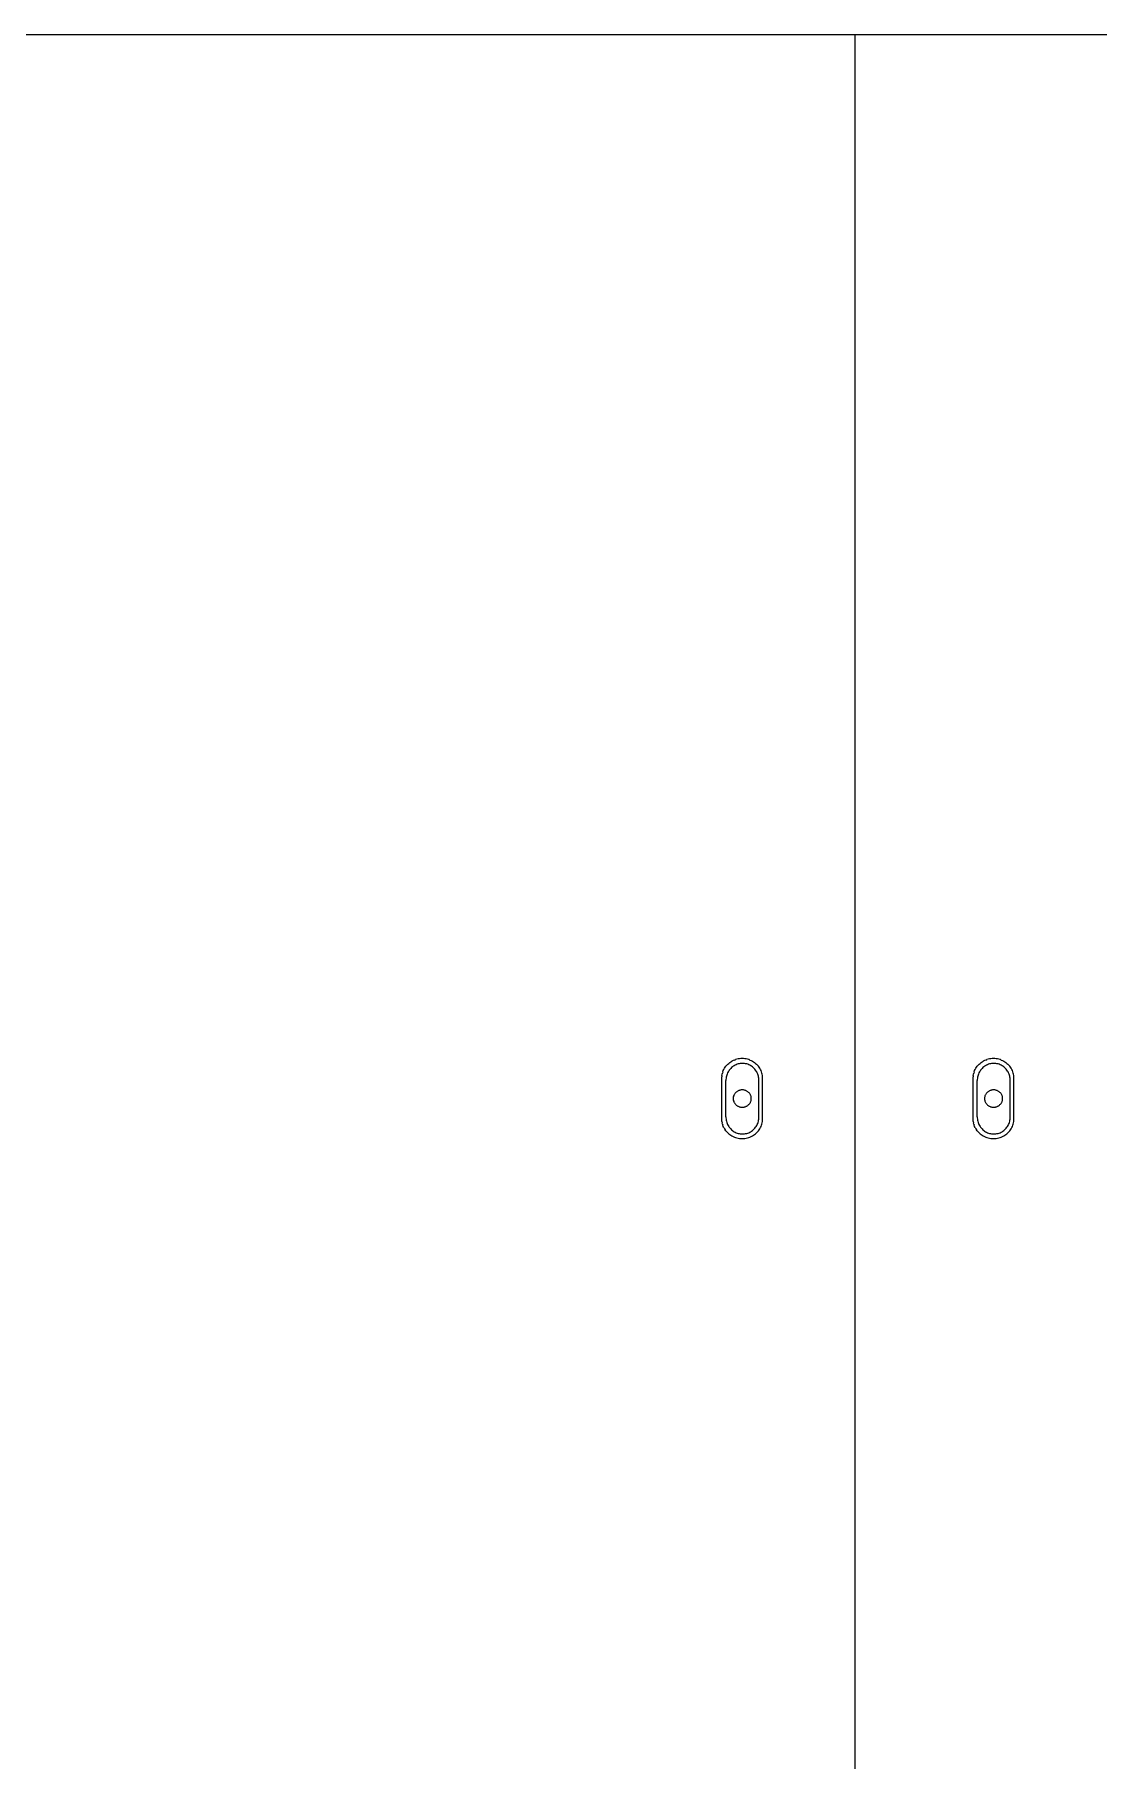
# Model space of a CAD drawing. Header units: metres. Extents: x 2754 to 3501, y 1112 to 1514.
# Drawn here: x 3341.704 to 3342.831, y 1426.606 to 1428.435 of the extents above; entities that cross this region are included whole.
import ezdxf

# ---------------------------------------------------------------- set-up
doc = ezdxf.new("R2010")
doc.units = ezdxf.units.M
doc.layers.add('AR-WALL', color=7, linetype='Continuous')

msp = doc.modelspace()

# ---------------------------------------------------------------- linework, layer by layer
at = {"layer": 'AR-WALL', "lineweight": 13}
msp.add_line((3337.7456, 1428.43454), (3363.20253, 1428.43454), dxfattribs=at)
at = {"layer": 'AR-WALL', "lineweight": 25}
for p, q in [((3342.57339, 1425.08174), (3342.57339, 1428.43454)), ((3342.43669, 1427.34138), (3342.43759, 1427.34242)), ((3342.43856, 1427.3434), (3342.43759, 1427.34242)), ((3342.43856, 1427.3434), (3342.43959, 1427.34432)), ((3342.43959, 1427.34432), (3342.44068, 1427.34518)), ((3342.44068, 1427.34518), (3342.44183, 1427.34596)), ((3342.44183, 1427.34596), (3342.44303, 1427.34667)), ((3342.44428, 1427.34731), (3342.44303, 1427.34667)), ((3342.44557, 1427.34786), (3342.44428, 1427.34731)), ((3342.44537, 1427.34191), (3342.44439, 1427.34129)), ((3342.44638, 1427.34248), (3342.44537, 1427.34191)), ((3342.44557, 1427.34786), (3342.44689, 1427.34834)), ((3342.44742, 1427.34297), (3342.44638, 1427.34248)), ((3342.44825, 1427.34873), (3342.44689, 1427.34834)), ((3342.44849, 1427.34339), (3342.44742, 1427.34297)), ((3342.44963, 1427.34904), (3342.44825, 1427.34873)), ((3342.44959, 1427.34373), (3342.44849, 1427.34339)), ((3342.45071, 1427.344), (3342.44959, 1427.34373)), ((3342.45102, 1427.34926), (3342.44963, 1427.34904)), ((3342.45184, 1427.3442), (3342.45071, 1427.344)), ((3342.45243, 1427.34939), (3342.45102, 1427.34926)), ((3342.45298, 1427.34431), (3342.45184, 1427.3442)), ((3342.45384, 1427.34943), (3342.45243, 1427.34939)), ((3342.45412, 1427.34435), (3342.45298, 1427.34431)), ((3342.45526, 1427.34939), (3342.45384, 1427.34943)), ((3342.45527, 1427.34431), (3342.45412, 1427.34435)), ((3342.45667, 1427.34926), (3342.45526, 1427.34939)), ((3342.45641, 1427.3442), (3342.45527, 1427.34431)), ((3342.45754, 1427.344), (3342.45641, 1427.3442)), ((3342.45806, 1427.34904), (3342.45667, 1427.34926)), ((3342.45865, 1427.34373), (3342.45754, 1427.344)), ((3342.45944, 1427.34873), (3342.45806, 1427.34904)), ((3342.45975, 1427.34339), (3342.45865, 1427.34373)), ((3342.46079, 1427.34834), (3342.45944, 1427.34873)), ((3342.46082, 1427.34297), (3342.45975, 1427.34339)), ((3342.46212, 1427.34786), (3342.46079, 1427.34834)), ((3342.46187, 1427.34248), (3342.46082, 1427.34297)), ((3342.46288, 1427.34191), (3342.46187, 1427.34248)), ((3342.46212, 1427.34786), (3342.4634, 1427.34731)), ((3342.46385, 1427.34129), (3342.46288, 1427.34191)), ((3342.4634, 1427.34731), (3342.46465, 1427.34667)), ((3342.46465, 1427.34667), (3342.46585, 1427.34596)), ((3342.46585, 1427.34596), (3342.467, 1427.34518)), ((3342.467, 1427.34518), (3342.4681, 1427.34432)), ((3342.4681, 1427.34432), (3342.46913, 1427.3434)), ((3342.4701, 1427.34242), (3342.46913, 1427.3434)), ((3342.47099, 1427.34138), (3342.4701, 1427.34242)), ((3342.70297, 1427.34138), (3342.70387, 1427.34242)), ((3342.70483, 1427.3434), (3342.70387, 1427.34242)), ((3342.70483, 1427.3434), (3342.70587, 1427.34432)), ((3342.70587, 1427.34432), (3342.70696, 1427.34518)), ((3342.70696, 1427.34518), (3342.70811, 1427.34596)), ((3342.70811, 1427.34596), (3342.70931, 1427.34667)), ((3342.71056, 1427.34731), (3342.70931, 1427.34667)), ((3342.71185, 1427.34786), (3342.71056, 1427.34731)), ((3342.71164, 1427.34191), (3342.71067, 1427.34129)), ((3342.71265, 1427.34248), (3342.71164, 1427.34191)), ((3342.71185, 1427.34786), (3342.71317, 1427.34834)), ((3342.7137, 1427.34297), (3342.71265, 1427.34248)), ((3342.71452, 1427.34873), (3342.71317, 1427.34834)), ((3342.71477, 1427.34339), (3342.7137, 1427.34297)), ((3342.7159, 1427.34904), (3342.71452, 1427.34873)), ((3342.71586, 1427.34373), (3342.71477, 1427.34339)), ((3342.71698, 1427.344), (3342.71586, 1427.34373)), ((3342.7173, 1427.34926), (3342.7159, 1427.34904)), ((3342.71811, 1427.3442), (3342.71698, 1427.344)), ((3342.71871, 1427.34939), (3342.7173, 1427.34926)), ((3342.71925, 1427.34431), (3342.71811, 1427.3442)), ((3342.72012, 1427.34943), (3342.71871, 1427.34939)), ((3342.7204, 1427.34435), (3342.71925, 1427.34431)), ((3342.72153, 1427.34939), (3342.72012, 1427.34943)), ((3342.72154, 1427.34431), (3342.7204, 1427.34435)), ((3342.72294, 1427.34926), (3342.72153, 1427.34939)), ((3342.72268, 1427.3442), (3342.72154, 1427.34431)), ((3342.72381, 1427.344), (3342.72268, 1427.3442)), ((3342.72434, 1427.34904), (3342.72294, 1427.34926)), ((3342.72493, 1427.34373), (3342.72381, 1427.344)), ((3342.72571, 1427.34873), (3342.72434, 1427.34904)), ((3342.72603, 1427.34339), (3342.72493, 1427.34373)), ((3342.72707, 1427.34834), (3342.72571, 1427.34873)), ((3342.7271, 1427.34297), (3342.72603, 1427.34339)), ((3342.72839, 1427.34786), (3342.72707, 1427.34834)), ((3342.72814, 1427.34248), (3342.7271, 1427.34297)), ((3342.72915, 1427.34191), (3342.72814, 1427.34248)), ((3342.72839, 1427.34786), (3342.72968, 1427.34731)), ((3342.73012, 1427.34129), (3342.72915, 1427.34191)), ((3342.72968, 1427.34731), (3342.73093, 1427.34667)), ((3342.73093, 1427.34667), (3342.73213, 1427.34596)), ((3342.73213, 1427.34596), (3342.73328, 1427.34518)), ((3342.73328, 1427.34518), (3342.73437, 1427.34432)), ((3342.73437, 1427.34432), (3342.7354, 1427.3434)), ((3342.73637, 1427.34242), (3342.7354, 1427.3434)), ((3342.73727, 1427.34138), (3342.73637, 1427.34242)), ((3342.43223, 1427.32884), (3342.43227, 1427.33019)), ((3342.43223, 1427.28537), (3342.43223, 1427.32884)), ((3342.43241, 1427.33153), (3342.43227, 1427.33019)), ((3342.43241, 1427.33153), (3342.43264, 1427.33286)), ((3342.43264, 1427.33286), (3342.43296, 1427.33417)), ((3342.43337, 1427.33546), (3342.43296, 1427.33417)), ((3342.43337, 1427.33546), (3342.43387, 1427.33672)), ((3342.43387, 1427.33672), (3342.43446, 1427.33795)), ((3342.43446, 1427.33795), (3342.43512, 1427.33914)), ((3342.43512, 1427.33914), (3342.43587, 1427.34028)), ((3342.43587, 1427.34028), (3342.43669, 1427.34138)), ((3342.43665, 1427.32735), (3342.43661, 1427.32616)), ((3342.43661, 1427.28775), (3342.43661, 1427.32616)), ((3342.43676, 1427.32853), (3342.43665, 1427.32735)), ((3342.43695, 1427.32971), (3342.43676, 1427.32853)), ((3342.43721, 1427.33087), (3342.43695, 1427.32971)), ((3342.43754, 1427.33201), (3342.43721, 1427.33087)), ((3342.43794, 1427.33312), (3342.43754, 1427.33201)), ((3342.43842, 1427.33421), (3342.43794, 1427.33312)), ((3342.43896, 1427.33526), (3342.43842, 1427.33421)), ((3342.43956, 1427.33627), (3342.43896, 1427.33526)), ((3342.44023, 1427.33723), (3342.43956, 1427.33627)), ((3342.44096, 1427.33815), (3342.44023, 1427.33723)), ((3342.44174, 1427.33902), (3342.44096, 1427.33815)), ((3342.44258, 1427.33984), (3342.44174, 1427.33902)), ((3342.44346, 1427.34059), (3342.44258, 1427.33984)), ((3342.44439, 1427.34129), (3342.44346, 1427.34059)), ((3342.46478, 1427.34059), (3342.46385, 1427.34129)), ((3342.46567, 1427.33984), (3342.46478, 1427.34059)), ((3342.4665, 1427.33902), (3342.46567, 1427.33984)), ((3342.46729, 1427.33815), (3342.4665, 1427.33902)), ((3342.46801, 1427.33723), (3342.46729, 1427.33815)), ((3342.46868, 1427.33627), (3342.46801, 1427.33723)), ((3342.46929, 1427.33526), (3342.46868, 1427.33627)), ((3342.46983, 1427.33421), (3342.46929, 1427.33526)), ((3342.4703, 1427.33312), (3342.46983, 1427.33421)), ((3342.4707, 1427.33201), (3342.4703, 1427.33312)), ((3342.47103, 1427.33087), (3342.4707, 1427.33201)), ((3342.47182, 1427.34028), (3342.47099, 1427.34138)), ((3342.47129, 1427.32971), (3342.47103, 1427.33087)), ((3342.47148, 1427.32853), (3342.47129, 1427.32971)), ((3342.47159, 1427.32735), (3342.47148, 1427.32853)), ((3342.47163, 1427.32616), (3342.47159, 1427.32735)), ((3342.47163, 1427.28775), (3342.47163, 1427.32616)), ((3342.47256, 1427.33914), (3342.47182, 1427.34028)), ((3342.47323, 1427.33795), (3342.47256, 1427.33914)), ((3342.47382, 1427.33672), (3342.47323, 1427.33795)), ((3342.47431, 1427.33546), (3342.47382, 1427.33672)), ((3342.47472, 1427.33417), (3342.47431, 1427.33546)), ((3342.47505, 1427.33286), (3342.47472, 1427.33417)), ((3342.47528, 1427.33153), (3342.47505, 1427.33286)), ((3342.47541, 1427.33019), (3342.47528, 1427.33153)), ((3342.47546, 1427.32884), (3342.47541, 1427.33019)), ((3342.47546, 1427.28537), (3342.47546, 1427.32884)), ((3342.6985, 1427.32884), (3342.69855, 1427.33019)), ((3342.6985, 1427.28537), (3342.6985, 1427.32884)), ((3342.69869, 1427.33153), (3342.69855, 1427.33019)), ((3342.69869, 1427.33153), (3342.69892, 1427.33286)), ((3342.69892, 1427.33286), (3342.69924, 1427.33417)), ((3342.69965, 1427.33546), (3342.69924, 1427.33417)), ((3342.69965, 1427.33546), (3342.70015, 1427.33672)), ((3342.70015, 1427.33672), (3342.70073, 1427.33795)), ((3342.70073, 1427.33795), (3342.7014, 1427.33914)), ((3342.7014, 1427.33914), (3342.70215, 1427.34028)), ((3342.70215, 1427.34028), (3342.70297, 1427.34138)), ((3342.70292, 1427.32735), (3342.70289, 1427.32616)), ((3342.70289, 1427.28775), (3342.70289, 1427.32616)), ((3342.70304, 1427.32853), (3342.70292, 1427.32735)), ((3342.70322, 1427.32971), (3342.70304, 1427.32853)), ((3342.70348, 1427.33087), (3342.70322, 1427.32971)), ((3342.70382, 1427.33201), (3342.70348, 1427.33087)), ((3342.70422, 1427.33312), (3342.70382, 1427.33201)), ((3342.70469, 1427.33421), (3342.70422, 1427.33312)), ((3342.70523, 1427.33526), (3342.70469, 1427.33421)), ((3342.70584, 1427.33627), (3342.70523, 1427.33526)), ((3342.70651, 1427.33723), (3342.70584, 1427.33627)), ((3342.70723, 1427.33815), (3342.70651, 1427.33723)), ((3342.70802, 1427.33902), (3342.70723, 1427.33815)), ((3342.70885, 1427.33984), (3342.70802, 1427.33902)), ((3342.70974, 1427.34059), (3342.70885, 1427.33984)), ((3342.71067, 1427.34129), (3342.70974, 1427.34059)), ((3342.73106, 1427.34059), (3342.73012, 1427.34129)), ((3342.73194, 1427.33984), (3342.73106, 1427.34059)), ((3342.73278, 1427.33902), (3342.73194, 1427.33984)), ((3342.73356, 1427.33815), (3342.73278, 1427.33902)), ((3342.73429, 1427.33723), (3342.73356, 1427.33815)), ((3342.73496, 1427.33627), (3342.73429, 1427.33723)), ((3342.73556, 1427.33526), (3342.73496, 1427.33627)), ((3342.7361, 1427.33421), (3342.73556, 1427.33526)), ((3342.73657, 1427.33312), (3342.7361, 1427.33421)), ((3342.73698, 1427.33201), (3342.73657, 1427.33312)), ((3342.73731, 1427.33087), (3342.73698, 1427.33201)), ((3342.73809, 1427.34028), (3342.73727, 1427.34138)), ((3342.73757, 1427.32971), (3342.73731, 1427.33087)), ((3342.73776, 1427.32853), (3342.73757, 1427.32971)), ((3342.73787, 1427.32735), (3342.73776, 1427.32853)), ((3342.73791, 1427.32616), (3342.73787, 1427.32735)), ((3342.73791, 1427.28775), (3342.73791, 1427.32616)), ((3342.73884, 1427.33914), (3342.73809, 1427.34028)), ((3342.73951, 1427.33795), (3342.73884, 1427.33914)), ((3342.74009, 1427.33672), (3342.73951, 1427.33795)), ((3342.74059, 1427.33546), (3342.74009, 1427.33672)), ((3342.741, 1427.33417), (3342.74059, 1427.33546)), ((3342.74132, 1427.33286), (3342.741, 1427.33417)), ((3342.74155, 1427.33153), (3342.74132, 1427.33286)), ((3342.74169, 1427.33019), (3342.74155, 1427.33153)), ((3342.74174, 1427.32884), (3342.74169, 1427.33019)), ((3342.74174, 1427.28537), (3342.74174, 1427.32884)), ((3342.44432, 1427.3077), (3342.4443, 1427.30711)), ((3342.4443, 1427.30711), (3342.44432, 1427.30651)), ((3342.44438, 1427.3083), (3342.44432, 1427.3077)), ((3342.44432, 1427.30651), (3342.44438, 1427.30591)), ((3342.44435, 1427.3077), (3342.44433, 1427.30711)), ((3342.44433, 1427.30711), (3342.44435, 1427.30651)), ((3342.44441, 1427.3083), (3342.44435, 1427.3077)), ((3342.44435, 1427.30651), (3342.44441, 1427.30591)), ((3342.44448, 1427.30889), (3342.44438, 1427.3083)), ((3342.44438, 1427.30591), (3342.44448, 1427.30532)), ((3342.44451, 1427.30889), (3342.44441, 1427.3083)), ((3342.44441, 1427.30591), (3342.44451, 1427.30532)), ((3342.44462, 1427.30947), (3342.44448, 1427.30889)), ((3342.44448, 1427.30532), (3342.44462, 1427.30474)), ((3342.44466, 1427.30947), (3342.44451, 1427.30889)), ((3342.44451, 1427.30532), (3342.44466, 1427.30474)), ((3342.44481, 1427.31005), (3342.44462, 1427.30947)), ((3342.44484, 1427.31005), (3342.44466, 1427.30947)), ((3342.44503, 1427.31061), (3342.44481, 1427.31005)), ((3342.44506, 1427.31061), (3342.44484, 1427.31005)), ((3342.44529, 1427.31115), (3342.44503, 1427.31061)), ((3342.44532, 1427.31115), (3342.44506, 1427.31061)), ((3342.44558, 1427.31168), (3342.44529, 1427.31115)), ((3342.44562, 1427.31168), (3342.44532, 1427.31115)), ((3342.44592, 1427.31219), (3342.44558, 1427.31168)), ((3342.44595, 1427.31219), (3342.44562, 1427.31168)), ((3342.44628, 1427.31268), (3342.44592, 1427.31219)), ((3342.44631, 1427.31268), (3342.44595, 1427.31219)), ((3342.44668, 1427.31314), (3342.44628, 1427.31268)), ((3342.44671, 1427.31314), (3342.44631, 1427.31268)), ((3342.44711, 1427.31358), (3342.44668, 1427.31314)), ((3342.44714, 1427.31358), (3342.44671, 1427.31314)), ((3342.44757, 1427.31399), (3342.44711, 1427.31358)), ((3342.4476, 1427.31399), (3342.44714, 1427.31358)), ((3342.44806, 1427.31437), (3342.44757, 1427.31399)), ((3342.44809, 1427.31437), (3342.4476, 1427.31399)), ((3342.44857, 1427.31471), (3342.44806, 1427.31437)), ((3342.4486, 1427.31471), (3342.44809, 1427.31437)), ((3342.4486, 1427.31471), (3342.44857, 1427.31471)), ((3342.4491, 1427.31503), (3342.4486, 1427.31471)), ((3342.44913, 1427.31503), (3342.4491, 1427.31503)), ((3342.44966, 1427.31531), (3342.44913, 1427.31503)), ((3342.44969, 1427.31531), (3342.44966, 1427.31531)), ((3342.45023, 1427.31556), (3342.44969, 1427.31531)), ((3342.45026, 1427.31556), (3342.45023, 1427.31556)), ((3342.45082, 1427.31577), (3342.45026, 1427.31556)), ((3342.45085, 1427.31577), (3342.45082, 1427.31577)), ((3342.45142, 1427.31594), (3342.45085, 1427.31577)), ((3342.45145, 1427.31594), (3342.45142, 1427.31594)), ((3342.45203, 1427.31608), (3342.45145, 1427.31594)), ((3342.45206, 1427.31608), (3342.45203, 1427.31608)), ((3342.45265, 1427.31618), (3342.45206, 1427.31608)), ((3342.45268, 1427.31618), (3342.45265, 1427.31618)), ((3342.45328, 1427.31624), (3342.45268, 1427.31618)), ((3342.45331, 1427.31624), (3342.45328, 1427.31624)), ((3342.4539, 1427.31626), (3342.45331, 1427.31624)), ((3342.45394, 1427.31626), (3342.4539, 1427.31626)), ((3342.45456, 1427.31624), (3342.45394, 1427.31626)), ((3342.45519, 1427.31618), (3342.45456, 1427.31624)), ((3342.45581, 1427.31608), (3342.45519, 1427.31618)), ((3342.45642, 1427.31594), (3342.45581, 1427.31608)), ((3342.45702, 1427.31577), (3342.45642, 1427.31594)), ((3342.45761, 1427.31556), (3342.45702, 1427.31577)), ((3342.45818, 1427.31531), (3342.45761, 1427.31556)), ((3342.45874, 1427.31503), (3342.45818, 1427.31531)), ((3342.45927, 1427.31471), (3342.45874, 1427.31503)), ((3342.45978, 1427.31437), (3342.45927, 1427.31471)), ((3342.46027, 1427.31399), (3342.45978, 1427.31437)), ((3342.46073, 1427.31358), (3342.46027, 1427.31399)), ((3342.46116, 1427.31314), (3342.46073, 1427.31358)), ((3342.46156, 1427.31268), (3342.46116, 1427.31314)), ((3342.46192, 1427.31219), (3342.46156, 1427.31268)), ((3342.46226, 1427.31168), (3342.46192, 1427.31219)), ((3342.46255, 1427.31115), (3342.46226, 1427.31168)), ((3342.46281, 1427.31061), (3342.46255, 1427.31115)), ((3342.46303, 1427.31005), (3342.46281, 1427.31061)), ((3342.46322, 1427.30947), (3342.46303, 1427.31005)), ((3342.46336, 1427.30889), (3342.46322, 1427.30947)), ((3342.46322, 1427.30474), (3342.46336, 1427.30532)), ((3342.46346, 1427.3083), (3342.46336, 1427.30889)), ((3342.46336, 1427.30532), (3342.46346, 1427.30591)), ((3342.46352, 1427.3077), (3342.46346, 1427.3083)), ((3342.46346, 1427.30591), (3342.46352, 1427.30651)), ((3342.46354, 1427.30711), (3342.46352, 1427.3077)), ((3342.46352, 1427.30651), (3342.46354, 1427.30711)), ((3342.71059, 1427.3077), (3342.71057, 1427.30711)), ((3342.71057, 1427.30711), (3342.71059, 1427.30651)), ((3342.71066, 1427.3083), (3342.71059, 1427.3077)), ((3342.71059, 1427.30651), (3342.71066, 1427.30591)), ((3342.71062, 1427.3077), (3342.7106, 1427.30711)), ((3342.7106, 1427.30711), (3342.71062, 1427.30651)), ((3342.71069, 1427.3083), (3342.71062, 1427.3077)), ((3342.71062, 1427.30651), (3342.71069, 1427.30591)), ((3342.71076, 1427.30889), (3342.71066, 1427.3083)), ((3342.71066, 1427.30591), (3342.71076, 1427.30532)), ((3342.71079, 1427.30889), (3342.71069, 1427.3083)), ((3342.71069, 1427.30591), (3342.71079, 1427.30532)), ((3342.7109, 1427.30947), (3342.71076, 1427.30889)), ((3342.71076, 1427.30532), (3342.7109, 1427.30474)), ((3342.71093, 1427.30947), (3342.71079, 1427.30889)), ((3342.71079, 1427.30532), (3342.71093, 1427.30474)), ((3342.71108, 1427.31005), (3342.7109, 1427.30947)), ((3342.71111, 1427.31005), (3342.71093, 1427.30947)), ((3342.7113, 1427.31061), (3342.71108, 1427.31005)), ((3342.71133, 1427.31061), (3342.71111, 1427.31005)), ((3342.71156, 1427.31115), (3342.7113, 1427.31061)), ((3342.71159, 1427.31115), (3342.71133, 1427.31061)), ((3342.71186, 1427.31168), (3342.71156, 1427.31115)), ((3342.71189, 1427.31168), (3342.71159, 1427.31115)), ((3342.71219, 1427.31219), (3342.71186, 1427.31168)), ((3342.71222, 1427.31219), (3342.71189, 1427.31168)), ((3342.71256, 1427.31268), (3342.71219, 1427.31219)), ((3342.71259, 1427.31268), (3342.71222, 1427.31219)), ((3342.71296, 1427.31314), (3342.71256, 1427.31268)), ((3342.71299, 1427.31314), (3342.71259, 1427.31268)), ((3342.71339, 1427.31358), (3342.71296, 1427.31314)), ((3342.71342, 1427.31358), (3342.71299, 1427.31314)), ((3342.71385, 1427.31399), (3342.71339, 1427.31358)), ((3342.71388, 1427.31399), (3342.71342, 1427.31358)), ((3342.71433, 1427.31437), (3342.71385, 1427.31399)), ((3342.71436, 1427.31437), (3342.71388, 1427.31399)), ((3342.71484, 1427.31471), (3342.71433, 1427.31437)), ((3342.71487, 1427.31471), (3342.71436, 1427.31437)), ((3342.71487, 1427.31471), (3342.71484, 1427.31471)), ((3342.71538, 1427.31503), (3342.71487, 1427.31471)), ((3342.71541, 1427.31503), (3342.71538, 1427.31503)), ((3342.71593, 1427.31531), (3342.71541, 1427.31503)), ((3342.71596, 1427.31531), (3342.71593, 1427.31531)), ((3342.7165, 1427.31556), (3342.71596, 1427.31531)), ((3342.71653, 1427.31556), (3342.7165, 1427.31556)), ((3342.71709, 1427.31577), (3342.71653, 1427.31556)), ((3342.71712, 1427.31577), (3342.71709, 1427.31577)), ((3342.71769, 1427.31594), (3342.71712, 1427.31577)), ((3342.71772, 1427.31594), (3342.71769, 1427.31594)), ((3342.71831, 1427.31608), (3342.71772, 1427.31594)), ((3342.71834, 1427.31608), (3342.71831, 1427.31608)), ((3342.71893, 1427.31618), (3342.71834, 1427.31608)), ((3342.71896, 1427.31618), (3342.71893, 1427.31618)), ((3342.71955, 1427.31624), (3342.71896, 1427.31618)), ((3342.71958, 1427.31624), (3342.71955, 1427.31624)), ((3342.72018, 1427.31626), (3342.71958, 1427.31624)), ((3342.72021, 1427.31626), (3342.72018, 1427.31626)), ((3342.72084, 1427.31624), (3342.72021, 1427.31626)), ((3342.72147, 1427.31618), (3342.72084, 1427.31624)), ((3342.72209, 1427.31608), (3342.72147, 1427.31618)), ((3342.7227, 1427.31594), (3342.72209, 1427.31608)), ((3342.7233, 1427.31577), (3342.7227, 1427.31594)), ((3342.72389, 1427.31556), (3342.7233, 1427.31577)), ((3342.72446, 1427.31531), (3342.72389, 1427.31556)), ((3342.72502, 1427.31503), (3342.72446, 1427.31531)), ((3342.72555, 1427.31471), (3342.72502, 1427.31503)), ((3342.72606, 1427.31437), (3342.72555, 1427.31471)), ((3342.72655, 1427.31399), (3342.72606, 1427.31437)), ((3342.727, 1427.31358), (3342.72655, 1427.31399)), ((3342.72743, 1427.31314), (3342.727, 1427.31358)), ((3342.72783, 1427.31268), (3342.72743, 1427.31314)), ((3342.7282, 1427.31219), (3342.72783, 1427.31268)), ((3342.72853, 1427.31168), (3342.7282, 1427.31219)), ((3342.72883, 1427.31115), (3342.72853, 1427.31168)), ((3342.72909, 1427.31061), (3342.72883, 1427.31115)), ((3342.72931, 1427.31005), (3342.72909, 1427.31061)), ((3342.72949, 1427.30947), (3342.72931, 1427.31005)), ((3342.72963, 1427.30889), (3342.72949, 1427.30947)), ((3342.72949, 1427.30474), (3342.72963, 1427.30532)), ((3342.72974, 1427.3083), (3342.72963, 1427.30889)), ((3342.72963, 1427.30532), (3342.72974, 1427.30591)), ((3342.7298, 1427.3077), (3342.72974, 1427.3083)), ((3342.72974, 1427.30591), (3342.7298, 1427.30651)), ((3342.72982, 1427.30711), (3342.7298, 1427.3077)), ((3342.7298, 1427.30651), (3342.72982, 1427.30711)), ((3342.43661, 1427.28775), (3342.43665, 1427.28656)), ((3342.44462, 1427.30474), (3342.44481, 1427.30416)), ((3342.44466, 1427.30474), (3342.44484, 1427.30416)), ((3342.44481, 1427.30416), (3342.44503, 1427.3036)), ((3342.44484, 1427.30416), (3342.44506, 1427.3036)), ((3342.44503, 1427.3036), (3342.44529, 1427.30306)), ((3342.44506, 1427.3036), (3342.44532, 1427.30306)), ((3342.44529, 1427.30306), (3342.44558, 1427.30253)), ((3342.44532, 1427.30306), (3342.44562, 1427.30253)), ((3342.44558, 1427.30253), (3342.44592, 1427.30202)), ((3342.44562, 1427.30253), (3342.44595, 1427.30202)), ((3342.44592, 1427.30202), (3342.44628, 1427.30153)), ((3342.44595, 1427.30202), (3342.44631, 1427.30153)), ((3342.44628, 1427.30153), (3342.44668, 1427.30107)), ((3342.44631, 1427.30153), (3342.44671, 1427.30107)), ((3342.44668, 1427.30107), (3342.44711, 1427.30063)), ((3342.44671, 1427.30107), (3342.44714, 1427.30063)), ((3342.44711, 1427.30063), (3342.44757, 1427.30022)), ((3342.44714, 1427.30063), (3342.4476, 1427.30022)), ((3342.44757, 1427.30022), (3342.44806, 1427.29984)), ((3342.4476, 1427.30022), (3342.44809, 1427.29984)), ((3342.44806, 1427.29984), (3342.44857, 1427.2995)), ((3342.44809, 1427.29984), (3342.4486, 1427.2995)), ((3342.44857, 1427.2995), (3342.4486, 1427.2995)), ((3342.4486, 1427.2995), (3342.4491, 1427.29918)), ((3342.4491, 1427.29918), (3342.44913, 1427.29918)), ((3342.44913, 1427.29918), (3342.44966, 1427.2989)), ((3342.44966, 1427.2989), (3342.44969, 1427.2989)), ((3342.44969, 1427.2989), (3342.45023, 1427.29865)), ((3342.45023, 1427.29865), (3342.45026, 1427.29865)), ((3342.45026, 1427.29865), (3342.45082, 1427.29844)), ((3342.45082, 1427.29844), (3342.45085, 1427.29844)), ((3342.45085, 1427.29844), (3342.45142, 1427.29827)), ((3342.45142, 1427.29827), (3342.45145, 1427.29827)), ((3342.45145, 1427.29827), (3342.45203, 1427.29813)), ((3342.45206, 1427.29813), (3342.45203, 1427.29813)), ((3342.45206, 1427.29813), (3342.45265, 1427.29803)), ((3342.45268, 1427.29803), (3342.45265, 1427.29803)), ((3342.45268, 1427.29803), (3342.45328, 1427.29797)), ((3342.45331, 1427.29797), (3342.45328, 1427.29797)), ((3342.45331, 1427.29797), (3342.4539, 1427.29795)), ((3342.45394, 1427.29795), (3342.4539, 1427.29795)), ((3342.45394, 1427.29795), (3342.45456, 1427.29797)), ((3342.45456, 1427.29797), (3342.45519, 1427.29803)), ((3342.45519, 1427.29803), (3342.45581, 1427.29813)), ((3342.45581, 1427.29813), (3342.45642, 1427.29827)), ((3342.45642, 1427.29827), (3342.45702, 1427.29844)), ((3342.45702, 1427.29844), (3342.45761, 1427.29865)), ((3342.45761, 1427.29865), (3342.45818, 1427.2989)), ((3342.45818, 1427.2989), (3342.45874, 1427.29918)), ((3342.45874, 1427.29918), (3342.45927, 1427.2995)), ((3342.45927, 1427.2995), (3342.45978, 1427.29984)), ((3342.45978, 1427.29984), (3342.46027, 1427.30022)), ((3342.46027, 1427.30022), (3342.46073, 1427.30063)), ((3342.46073, 1427.30063), (3342.46116, 1427.30107)), ((3342.46116, 1427.30107), (3342.46156, 1427.30153)), ((3342.46156, 1427.30153), (3342.46192, 1427.30202)), ((3342.46192, 1427.30202), (3342.46226, 1427.30253)), ((3342.46226, 1427.30253), (3342.46255, 1427.30306)), ((3342.46255, 1427.30306), (3342.46281, 1427.3036)), ((3342.46281, 1427.3036), (3342.46303, 1427.30416)), ((3342.46303, 1427.30416), (3342.46322, 1427.30474)), ((3342.47159, 1427.28656), (3342.47163, 1427.28775)), ((3342.70289, 1427.28775), (3342.70292, 1427.28656)), ((3342.7109, 1427.30474), (3342.71108, 1427.30416)), ((3342.71093, 1427.30474), (3342.71111, 1427.30416)), ((3342.71108, 1427.30416), (3342.7113, 1427.3036)), ((3342.71111, 1427.30416), (3342.71133, 1427.3036)), ((3342.7113, 1427.3036), (3342.71156, 1427.30306)), ((3342.71133, 1427.3036), (3342.71159, 1427.30306)), ((3342.71156, 1427.30306), (3342.71186, 1427.30253)), ((3342.71159, 1427.30306), (3342.71189, 1427.30253)), ((3342.71186, 1427.30253), (3342.71219, 1427.30202)), ((3342.71189, 1427.30253), (3342.71222, 1427.30202)), ((3342.71219, 1427.30202), (3342.71256, 1427.30153)), ((3342.71222, 1427.30202), (3342.71259, 1427.30153)), ((3342.71256, 1427.30153), (3342.71296, 1427.30107)), ((3342.71259, 1427.30153), (3342.71299, 1427.30107)), ((3342.71296, 1427.30107), (3342.71339, 1427.30063)), ((3342.71299, 1427.30107), (3342.71342, 1427.30063)), ((3342.71339, 1427.30063), (3342.71385, 1427.30022)), ((3342.71342, 1427.30063), (3342.71388, 1427.30022)), ((3342.71385, 1427.30022), (3342.71433, 1427.29984)), ((3342.71388, 1427.30022), (3342.71436, 1427.29984)), ((3342.71433, 1427.29984), (3342.71484, 1427.2995)), ((3342.71436, 1427.29984), (3342.71487, 1427.2995)), ((3342.71484, 1427.2995), (3342.71487, 1427.2995)), ((3342.71487, 1427.2995), (3342.71538, 1427.29918)), ((3342.71538, 1427.29918), (3342.71541, 1427.29918)), ((3342.71541, 1427.29918), (3342.71593, 1427.2989)), ((3342.71593, 1427.2989), (3342.71596, 1427.2989)), ((3342.71596, 1427.2989), (3342.7165, 1427.29865)), ((3342.7165, 1427.29865), (3342.71653, 1427.29865)), ((3342.71653, 1427.29865), (3342.71709, 1427.29844)), ((3342.71709, 1427.29844), (3342.71712, 1427.29844)), ((3342.71712, 1427.29844), (3342.71769, 1427.29827)), ((3342.71769, 1427.29827), (3342.71772, 1427.29827)), ((3342.71772, 1427.29827), (3342.71831, 1427.29813)), ((3342.71834, 1427.29813), (3342.71831, 1427.29813)), ((3342.71834, 1427.29813), (3342.71893, 1427.29803)), ((3342.71896, 1427.29803), (3342.71893, 1427.29803)), ((3342.71896, 1427.29803), (3342.71955, 1427.29797)), ((3342.71958, 1427.29797), (3342.71955, 1427.29797)), ((3342.71958, 1427.29797), (3342.72018, 1427.29795)), ((3342.72021, 1427.29795), (3342.72018, 1427.29795)), ((3342.72021, 1427.29795), (3342.72084, 1427.29797)), ((3342.72084, 1427.29797), (3342.72147, 1427.29803)), ((3342.72147, 1427.29803), (3342.72209, 1427.29813)), ((3342.72209, 1427.29813), (3342.7227, 1427.29827)), ((3342.7227, 1427.29827), (3342.7233, 1427.29844)), ((3342.7233, 1427.29844), (3342.72389, 1427.29865)), ((3342.72389, 1427.29865), (3342.72446, 1427.2989)), ((3342.72446, 1427.2989), (3342.72502, 1427.29918)), ((3342.72502, 1427.29918), (3342.72555, 1427.2995)), ((3342.72555, 1427.2995), (3342.72606, 1427.29984)), ((3342.72606, 1427.29984), (3342.72655, 1427.30022)), ((3342.72655, 1427.30022), (3342.727, 1427.30063)), ((3342.727, 1427.30063), (3342.72743, 1427.30107)), ((3342.72743, 1427.30107), (3342.72783, 1427.30153)), ((3342.72783, 1427.30153), (3342.7282, 1427.30202)), ((3342.7282, 1427.30202), (3342.72853, 1427.30253)), ((3342.72853, 1427.30253), (3342.72883, 1427.30306)), ((3342.72883, 1427.30306), (3342.72909, 1427.3036)), ((3342.72909, 1427.3036), (3342.72931, 1427.30416)), ((3342.72931, 1427.30416), (3342.72949, 1427.30474)), ((3342.73787, 1427.28656), (3342.73791, 1427.28775)), ((3342.43227, 1427.28402), (3342.43223, 1427.28537)), ((3342.43241, 1427.28268), (3342.43227, 1427.28402)), ((3342.43241, 1427.28268), (3342.43264, 1427.28135)), ((3342.43296, 1427.28004), (3342.43264, 1427.28135)), ((3342.43296, 1427.28004), (3342.43337, 1427.27875)), ((3342.43387, 1427.27749), (3342.43337, 1427.27875)), ((3342.43446, 1427.27626), (3342.43387, 1427.27749)), ((3342.43446, 1427.27626), (3342.43512, 1427.27507)), ((3342.43512, 1427.27507), (3342.43587, 1427.27393)), ((3342.43669, 1427.27283), (3342.43587, 1427.27393)), ((3342.43665, 1427.28656), (3342.43676, 1427.28537)), ((3342.43759, 1427.27179), (3342.43669, 1427.27283)), ((3342.43676, 1427.28537), (3342.43695, 1427.2842)), ((3342.43695, 1427.2842), (3342.43721, 1427.28304)), ((3342.43721, 1427.28304), (3342.43754, 1427.2819)), ((3342.43754, 1427.2819), (3342.43794, 1427.28078)), ((3342.43856, 1427.27081), (3342.43759, 1427.27179)), ((3342.43794, 1427.28078), (3342.43842, 1427.2797)), ((3342.43842, 1427.2797), (3342.43896, 1427.27865)), ((3342.43856, 1427.27081), (3342.43959, 1427.26989)), ((3342.43896, 1427.27865), (3342.43956, 1427.27764)), ((3342.43956, 1427.27764), (3342.44023, 1427.27667)), ((3342.43959, 1427.26989), (3342.44068, 1427.26903)), ((3342.44023, 1427.27667), (3342.44096, 1427.27575)), ((3342.44068, 1427.26903), (3342.44183, 1427.26825)), ((3342.44096, 1427.27575), (3342.44174, 1427.27488)), ((3342.44174, 1427.27488), (3342.44258, 1427.27407)), ((3342.44258, 1427.27407), (3342.44346, 1427.27331)), ((3342.44346, 1427.27331), (3342.44439, 1427.27262)), ((3342.44439, 1427.27262), (3342.44537, 1427.27199)), ((3342.44537, 1427.27199), (3342.44638, 1427.27143)), ((3342.44638, 1427.27143), (3342.44742, 1427.27094)), ((3342.44742, 1427.27094), (3342.44849, 1427.27052)), ((3342.44849, 1427.27052), (3342.44959, 1427.27017)), ((3342.44959, 1427.27017), (3342.45071, 1427.2699)), ((3342.45071, 1427.2699), (3342.45184, 1427.26971)), ((3342.45184, 1427.26971), (3342.45298, 1427.26959)), ((3342.45298, 1427.26959), (3342.45412, 1427.26955)), ((3342.45412, 1427.26955), (3342.45527, 1427.26959)), ((3342.45527, 1427.26959), (3342.45641, 1427.26971)), ((3342.45641, 1427.26971), (3342.45754, 1427.2699)), ((3342.45754, 1427.2699), (3342.45865, 1427.27017)), ((3342.45865, 1427.27017), (3342.45975, 1427.27052)), ((3342.45975, 1427.27052), (3342.46082, 1427.27094)), ((3342.46082, 1427.27094), (3342.46187, 1427.27143)), ((3342.46187, 1427.27143), (3342.46288, 1427.27199)), ((3342.46288, 1427.27199), (3342.46385, 1427.27262)), ((3342.46385, 1427.27262), (3342.46478, 1427.27331)), ((3342.46478, 1427.27331), (3342.46567, 1427.27407)), ((3342.46567, 1427.27407), (3342.4665, 1427.27488)), ((3342.46585, 1427.26825), (3342.467, 1427.26903)), ((3342.4665, 1427.27488), (3342.46729, 1427.27575)), ((3342.467, 1427.26903), (3342.4681, 1427.26989)), ((3342.46729, 1427.27575), (3342.46801, 1427.27667)), ((3342.46801, 1427.27667), (3342.46868, 1427.27764)), ((3342.4681, 1427.26989), (3342.46913, 1427.27081)), ((3342.46868, 1427.27764), (3342.46929, 1427.27865)), ((3342.46913, 1427.27081), (3342.4701, 1427.27179)), ((3342.46929, 1427.27865), (3342.46983, 1427.2797)), ((3342.46983, 1427.2797), (3342.4703, 1427.28078)), ((3342.4701, 1427.27179), (3342.47099, 1427.27283)), ((3342.4703, 1427.28078), (3342.4707, 1427.2819)), ((3342.4707, 1427.2819), (3342.47103, 1427.28304)), ((3342.47099, 1427.27283), (3342.47182, 1427.27393)), ((3342.47103, 1427.28304), (3342.47129, 1427.2842)), ((3342.47129, 1427.2842), (3342.47148, 1427.28537)), ((3342.47148, 1427.28537), (3342.47159, 1427.28656)), ((3342.47182, 1427.27393), (3342.47256, 1427.27507)), ((3342.47256, 1427.27507), (3342.47323, 1427.27626)), ((3342.47323, 1427.27626), (3342.47382, 1427.27749)), ((3342.47382, 1427.27749), (3342.47431, 1427.27875)), ((3342.47431, 1427.27875), (3342.47472, 1427.28004)), ((3342.47472, 1427.28004), (3342.47505, 1427.28135)), ((3342.47505, 1427.28135), (3342.47528, 1427.28268)), ((3342.47528, 1427.28268), (3342.47541, 1427.28402)), ((3342.47541, 1427.28402), (3342.47546, 1427.28537)), ((3342.69855, 1427.28402), (3342.6985, 1427.28537)), ((3342.69869, 1427.28268), (3342.69855, 1427.28402)), ((3342.69869, 1427.28268), (3342.69892, 1427.28135)), ((3342.69924, 1427.28004), (3342.69892, 1427.28135)), ((3342.69924, 1427.28004), (3342.69965, 1427.27875)), ((3342.70015, 1427.27749), (3342.69965, 1427.27875)), ((3342.70073, 1427.27626), (3342.70015, 1427.27749)), ((3342.70073, 1427.27626), (3342.7014, 1427.27507)), ((3342.7014, 1427.27507), (3342.70215, 1427.27393)), ((3342.70297, 1427.27283), (3342.70215, 1427.27393)), ((3342.70292, 1427.28656), (3342.70304, 1427.28537)), ((3342.70387, 1427.27179), (3342.70297, 1427.27283)), ((3342.70304, 1427.28537), (3342.70322, 1427.2842)), ((3342.70322, 1427.2842), (3342.70348, 1427.28304)), ((3342.70348, 1427.28304), (3342.70382, 1427.2819)), ((3342.70382, 1427.2819), (3342.70422, 1427.28078)), ((3342.70483, 1427.27081), (3342.70387, 1427.27179)), ((3342.70422, 1427.28078), (3342.70469, 1427.2797)), ((3342.70469, 1427.2797), (3342.70523, 1427.27865)), ((3342.70483, 1427.27081), (3342.70587, 1427.26989)), ((3342.70523, 1427.27865), (3342.70584, 1427.27764)), ((3342.70584, 1427.27764), (3342.70651, 1427.27667)), ((3342.70587, 1427.26989), (3342.70696, 1427.26903)), ((3342.70651, 1427.27667), (3342.70723, 1427.27575)), ((3342.70696, 1427.26903), (3342.70811, 1427.26825)), ((3342.70723, 1427.27575), (3342.70802, 1427.27488)), ((3342.70802, 1427.27488), (3342.70885, 1427.27407)), ((3342.70885, 1427.27407), (3342.70974, 1427.27331)), ((3342.70974, 1427.27331), (3342.71067, 1427.27262)), ((3342.71067, 1427.27262), (3342.71164, 1427.27199)), ((3342.71164, 1427.27199), (3342.71265, 1427.27143)), ((3342.71265, 1427.27143), (3342.7137, 1427.27094)), ((3342.7137, 1427.27094), (3342.71477, 1427.27052)), ((3342.71477, 1427.27052), (3342.71586, 1427.27017)), ((3342.71586, 1427.27017), (3342.71698, 1427.2699)), ((3342.71698, 1427.2699), (3342.71811, 1427.26971)), ((3342.71811, 1427.26971), (3342.71925, 1427.26959)), ((3342.71925, 1427.26959), (3342.7204, 1427.26955)), ((3342.7204, 1427.26955), (3342.72154, 1427.26959)), ((3342.72154, 1427.26959), (3342.72268, 1427.26971)), ((3342.72268, 1427.26971), (3342.72381, 1427.2699)), ((3342.72381, 1427.2699), (3342.72493, 1427.27017)), ((3342.72493, 1427.27017), (3342.72603, 1427.27052)), ((3342.72603, 1427.27052), (3342.7271, 1427.27094)), ((3342.7271, 1427.27094), (3342.72814, 1427.27143)), ((3342.72814, 1427.27143), (3342.72915, 1427.27199)), ((3342.72915, 1427.27199), (3342.73012, 1427.27262)), ((3342.73012, 1427.27262), (3342.73106, 1427.27331)), ((3342.73106, 1427.27331), (3342.73194, 1427.27407)), ((3342.73194, 1427.27407), (3342.73278, 1427.27488)), ((3342.73213, 1427.26825), (3342.73328, 1427.26903)), ((3342.73278, 1427.27488), (3342.73356, 1427.27575)), ((3342.73328, 1427.26903), (3342.73437, 1427.26989)), ((3342.73356, 1427.27575), (3342.73429, 1427.27667)), ((3342.73429, 1427.27667), (3342.73496, 1427.27764)), ((3342.73437, 1427.26989), (3342.7354, 1427.27081)), ((3342.73496, 1427.27764), (3342.73556, 1427.27865)), ((3342.7354, 1427.27081), (3342.73637, 1427.27179)), ((3342.73556, 1427.27865), (3342.7361, 1427.2797)), ((3342.7361, 1427.2797), (3342.73657, 1427.28078)), ((3342.73637, 1427.27179), (3342.73727, 1427.27283)), ((3342.73657, 1427.28078), (3342.73698, 1427.2819)), ((3342.73698, 1427.2819), (3342.73731, 1427.28304)), ((3342.73727, 1427.27283), (3342.73809, 1427.27393)), ((3342.73731, 1427.28304), (3342.73757, 1427.2842)), ((3342.73757, 1427.2842), (3342.73776, 1427.28537)), ((3342.73776, 1427.28537), (3342.73787, 1427.28656)), ((3342.73809, 1427.27393), (3342.73884, 1427.27507)), ((3342.73884, 1427.27507), (3342.73951, 1427.27626)), ((3342.73951, 1427.27626), (3342.74009, 1427.27749)), ((3342.74009, 1427.27749), (3342.74059, 1427.27875)), ((3342.74059, 1427.27875), (3342.741, 1427.28004)), ((3342.741, 1427.28004), (3342.74132, 1427.28135)), ((3342.74132, 1427.28135), (3342.74155, 1427.28268)), ((3342.74155, 1427.28268), (3342.74169, 1427.28402)), ((3342.74169, 1427.28402), (3342.74174, 1427.28537)), ((3342.44183, 1427.26825), (3342.44303, 1427.26754)), ((3342.44303, 1427.26754), (3342.44428, 1427.2669)), ((3342.44428, 1427.2669), (3342.44557, 1427.26635)), ((3342.44557, 1427.26635), (3342.44689, 1427.26587)), ((3342.44689, 1427.26587), (3342.44825, 1427.26548)), ((3342.44825, 1427.26548), (3342.44963, 1427.26517)), ((3342.44963, 1427.26517), (3342.45102, 1427.26495)), ((3342.45102, 1427.26495), (3342.45243, 1427.26482)), ((3342.45243, 1427.26482), (3342.45384, 1427.26478)), ((3342.45384, 1427.26478), (3342.45526, 1427.26482)), ((3342.45526, 1427.26482), (3342.45667, 1427.26495)), ((3342.45667, 1427.26495), (3342.45806, 1427.26517)), ((3342.45806, 1427.26517), (3342.45944, 1427.26548)), ((3342.45944, 1427.26548), (3342.46079, 1427.26587)), ((3342.46079, 1427.26587), (3342.46212, 1427.26635)), ((3342.46212, 1427.26635), (3342.4634, 1427.2669)), ((3342.4634, 1427.2669), (3342.46465, 1427.26754)), ((3342.46465, 1427.26754), (3342.46585, 1427.26825)), ((3342.70811, 1427.26825), (3342.70931, 1427.26754)), ((3342.70931, 1427.26754), (3342.71056, 1427.2669)), ((3342.71056, 1427.2669), (3342.71185, 1427.26635)), ((3342.71185, 1427.26635), (3342.71317, 1427.26587)), ((3342.71317, 1427.26587), (3342.71452, 1427.26548)), ((3342.71452, 1427.26548), (3342.7159, 1427.26517)), ((3342.7159, 1427.26517), (3342.7173, 1427.26495)), ((3342.7173, 1427.26495), (3342.71871, 1427.26482)), ((3342.71871, 1427.26482), (3342.72012, 1427.26478)), ((3342.72012, 1427.26478), (3342.72153, 1427.26482)), ((3342.72153, 1427.26482), (3342.72294, 1427.26495)), ((3342.72294, 1427.26495), (3342.72434, 1427.26517)), ((3342.72434, 1427.26517), (3342.72571, 1427.26548)), ((3342.72571, 1427.26548), (3342.72707, 1427.26587)), ((3342.72707, 1427.26587), (3342.72839, 1427.26635)), ((3342.72839, 1427.26635), (3342.72968, 1427.2669)), ((3342.72968, 1427.2669), (3342.73093, 1427.26754)), ((3342.73093, 1427.26754), (3342.73213, 1427.26825))]:
    msp.add_line(p, q, dxfattribs=at)

doc.saveas('drawing.dxf')
